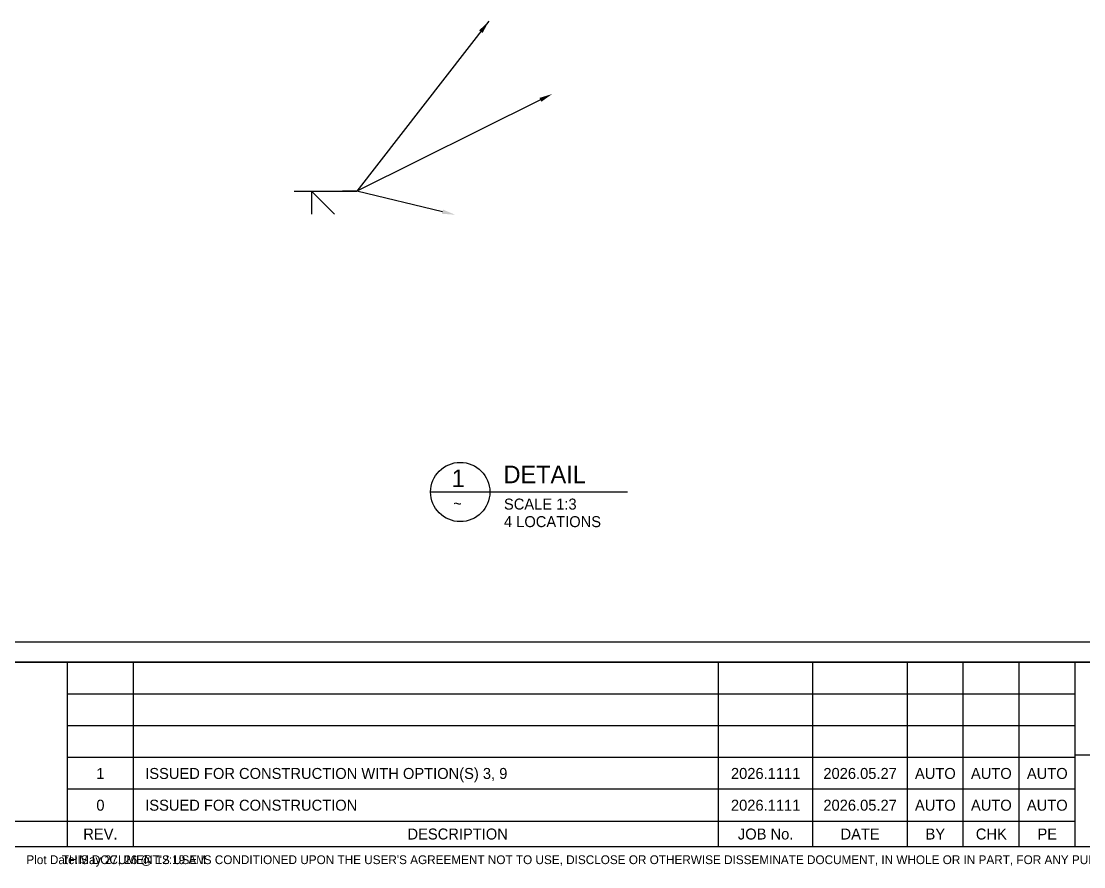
# Paper-space layout 'Layout1' of a CAD drawing. Extents: x -8 to 852, y -7 to 544.
# Drawn here: x 334.8 to 576.8, y -4.5 to 188 of the extents above; entities that cross this region are included whole.
import ezdxf
from ezdxf import colors
from ezdxf.entities.mleader import LeaderData, LeaderLine
from ezdxf.enums import TextEntityAlignment as Align
from ezdxf.math import Vec2, Vec3

# ---------------------------------------------------------------- set-up
doc = ezdxf.new("R2010")
doc.units = 0
doc.header["$LTSCALE"] = 10
doc.layers.get('0').update_dxf_attribs({"linetype": 'CONTINUOUS'})
doc.layers.get('Defpoints').update_dxf_attribs({"color": 9, "linetype": 'CONTINUOUS'})
for name, color, linetype in [('AS_INS_ON', 7, 'CONTINUOUS'), ('FRAME', 7, 'CONTINUOUS'), ('GA SYMBOLS', 32, 'CONTINUOUS'), ('TEXT1', 7, 'CONTINUOUS'), ('Title Block', 255, 'CONTINUOUS'), ('TITLE BLOCK-TEXT', 12, 'CONTINUOUS')]:
    doc.layers.add(name, color=color, linetype=linetype)
doc.styles.add('CalloutText_Big', font='Franklin%20Gothic%20Medium%20Cond%20Regular.ttf', dxfattribs={"height": 4})
doc.styles.add('CalloutText_Small', font='Franklin%20Gothic%20Medium%20Cond%20Regular.ttf', dxfattribs={"height": 2.5})
doc.styles.add('Scovan Standard', font='Franklin%20Gothic%20Medium%20Cond%20Regular.ttf', dxfattribs={"height": 2.5})
doc.styles.get("Standard").update_dxf_attribs({"font": 'Franklin%20Gothic%20Medium%20Cond%20Regular.ttf', "height": 2.5})
doc.dimstyles.get("Standard").update_dxf_attribs({"dimtxt": 0.18, "dimasz": 0.18, "dimexe": 0.18, "dimexo": 0.0625, "dimgap": 0.09, "dimtad": 0, "dimtih": 1, "dimtoh": 1, "dimdec": 4, "dimzin": 0, "dimdsep": 46, "dimtxsty": 'Standard', "dimcen": 0.09, "dimadec": 0, "dimazin": 0, "dimtfac": 1, "dimtdec": 4, "dimtofl": 0, "dimtmove": 0, "dimatfit": 3, "dimfxl": 1, "dimtolj": 1, "dimtzin": 0, "dimarcsym": 0})

# ---------------------------------------------------------------- blocks, each defined once
blk = doc.blocks.new('HYPERSTEELPAGEFRAME')
at = {"layer": 'FRAME'}
for p, q in [((4.66, 4.66), (839.12, 4.66)), ((0, 0), (843.77, 0))]:
    blk.add_line(p, q, dxfattribs=at)
blk = doc.blocks.new('padx-tbd')
at = {"layer": 'Title Block', "color": 255}
for p, q in [((843.77, 42.04), (0, 42.04)), ((345.33, 0), (345.33, 42.04)), ((574.82, 0), (574.82, 42.04)), ((0, 5.9), (574.82, 5.9)), ((843.77, 0), (0, 0))]:
    blk.add_line(p, q, dxfattribs=at)
at = {"layer": 'Title Block', "color": 9}
for p, q in [((360.35, 0), (360.35, 42.04)), ((493.57, 0), (493.57, 42.04)), ((515.08, 0), (515.08, 42.04)), ((536.59, 0), (536.59, 42.04)), ((549.33, 0), (549.33, 42.04)), ((562.08, 0), (562.08, 42.04)), ((574.82, 34.81), (345.33, 34.81)), ((574.82, 27.58), (345.33, 27.58)), ((574.82, 20.35), (345.33, 20.35)), ((574.82, 21), (651.13, 21)), ((574.82, 13.13), (345.33, 13.13))]:
    blk.add_line(p, q, dxfattribs=at)
at = {"layer": 'TITLE BLOCK-TEXT', "color": 7, "style": 'Scovan Standard'}
for s, p in [('REV.', (352.84, 2.95)), ('DESCRIPTION', (434.19, 2.95)), ('JOB No.', (504.32, 2.95)), ('DATE', (525.83, 2.95)), ('BY', (542.96, 2.95)), ('CHK', (555.71, 2.95)), ('PE', (568.45, 2.95))]:
    blk.add_text(s, height=2.5, dxfattribs=at).set_placement(p, align=Align.MIDDLE)
at = {"layer": 'TITLE BLOCK-TEXT', "color": 12, "style": 'Scovan Standard'}
blk.add_text('Plot Date:', height=2, dxfattribs=at).set_placement((335.98, -2.9), align=Align.MIDDLE_LEFT)
blk.add_text("THIS DOCUMENT'S USE IS CONDITIONED UPON THE USER'S AGREEMENT NOT TO USE, DISCLOSE OR OTHERWISE DISSEMINATE DOCUMENT, IN WHOLE OR IN PART, FOR ANY PURPOSE EXCEPT AS SPECIFICALLY INTENDED BY SCOVAN INC. ANY PRINTED VERSION OF THIS DOCUMENT IS A COPY AND IS NOT A REPRESENTATION OF THE ORIGINALLY AUTHENTICATED DOCUMENT.", height=2, dxfattribs=at).set_placement((843.77, -2.9), align=Align.MIDDLE_RIGHT)
at = {"layer": 'TITLE BLOCK-TEXT', "color": 12, "style": 'Scovan Standard', "flags": 8}
for tag, p in [('REF_5', (25, 38.42)), ('REV_5', (352.84, 38.42)), ('PROJECT5', (504.32, 38.42)), ('DATE5', (525.83, 38.42)), ('BY5', (542.96, 38.42)), ('CHK5', (555.71, 38.42)), ('PE5', (568.45, 38.42)), ('REF_4', (25, 31.19)), ('REV_4', (352.84, 31.19)), ('PROJECT4', (504.32, 31.19)), ('DATE4', (525.83, 31.19)), ('BY4', (542.96, 31.19)), ('CHK4', (555.71, 31.19)), ('PE4', (568.45, 31.19)), ('REF_3', (25, 23.97)), ('REV_3', (352.84, 23.97)), ('PROJECT3', (504.32, 23.97)), ('DATE3', (525.83, 23.97)), ('BY3', (542.96, 23.97)), ('CHK3', (555.71, 23.97)), ('PE3', (568.45, 23.97)), ('REF_2', (25, 16.74)), ('REV_2', (352.84, 16.74)), ('PROJECT2', (504.32, 16.74)), ('DATE2', (525.83, 16.74)), ('BY2', (542.96, 16.74)), ('CHK2', (555.71, 16.74)), ('PE2', (568.45, 16.74)), ('REF_1', (25, 9.51)), ('REV_1', (352.84, 9.51)), ('PROJECT1', (504.32, 9.51)), ('DATE1', (525.83, 9.51)), ('BY1', (542.96, 9.51)), ('CHK1', (555.71, 9.51)), ('PE1', (568.45, 9.51))]:
    blk.add_attdef(tag, text='', height=2.5, dxfattribs=at).set_placement(p, align=Align.MIDDLE_CENTER)
for tag, height, p in [('REF_5_DESC', 2.5, (52.27, 38.42)), ('REV_5_DESC', 2.5, (363.04, 38.42)), ('REF_4_DESC', 2.5, (52.27, 31.19)), ('REV_4_DESC', 2.5, (363.04, 31.19)), ('REF_3_DESC', 2.5, (52.27, 23.97)), ('REV_3_DESC', 2.5, (363.04, 23.97)), ('REF_2_DESC', 2.5, (52.27, 16.74)), ('REV_2_DESC', 2.5, (363.04, 16.74)), ('REF_1_DESC', 2.5, (52.27, 9.51)), ('REV_1_DESC', 2.5, (363.04, 9.51)), ('PATH', 2, (13, -2.9)), ('USER_PLOTTED', 2, (309, -2.9)), ('PLOT_DATE', 2, (348, -2.9))]:
    blk.add_attdef(tag, text='', height=height, dxfattribs=at).set_placement(p, align=Align.MIDDLE_LEFT)
at = {"layer": 'TITLE BLOCK-TEXT', "color": 12, "style": 'Scovan Standard'}
for tag, p in [('TITLE1', (747.45, 37.28)), ('LSD', (747.45, 31.28)), ('TITLE2', (747.45, 25.28)), ('TITLE3', (747.45, 19.28)), ('CLIENTDRAWINGNO', (686.57, 5.99)), ('RN', (838.5, 5.99))]:
    blk.add_attdef(tag, text='', height=4, dxfattribs=at).set_placement(p, align=Align.MIDDLE_CENTER)
at = {"layer": 'TITLE BLOCK-TEXT', "color": 210, "style": 'Scovan Standard', "flags": 8}
blk.add_attdef('DWGNO', text='', height=4, dxfattribs=at).set_placement((777.51, 5.99), align=Align.MIDDLE_CENTER)
blk = doc.blocks.new('*U17')
for q in [(-1.37, -5.25), (3.88, -5.25)]:
    blk.add_line((-1.37, 0), q)
at = {"ltscale": 0.5}
blk.add_line((-5.27, 0), (8.96, 0), dxfattribs=at)
at = {"layer": 'TEXT1', "ltscale": 0.5, "style": 'Scovan Standard'}
for tag, p in [('FAR', (-6.12, 0)), ('NEAR', (-6.12, -4.5))]:
    blk.add_attdef(tag, text='', height=2.5, dxfattribs=at).set_placement(p, align=Align.BOTTOM_RIGHT)
for tag, p in [('FAR_LENGTH', (-0.12, 0)), ('NEAR_LENGTH', (-0.12, -4.5))]:
    blk.add_attdef(tag, text='', height=2.5, dxfattribs=at).set_placement(p, align=Align.BOTTOM_LEFT)
at = {"ltscale": 0.5}
blk.add_leader([(39.05, 38.65), (8.96, 0)], dimstyle='Standard', override={"dimasz": 3, "dimgap": 1.5, "dimtad": 0}, dxfattribs=at)

psp = doc.layouts.get("Layout1")

# ---------------------------------------------------------------- linework, layer by layer
at = {"layer": 'AS_INS_ON', "color": 32, "const_width": 0.375}
psp.add_lwpolyline([(472.91, 80.82), (428.02, 80.82)], dxfattribs=at)
at = {"layer": 'AS_INS_ON', "color": 32}
psp.add_circle((434.77, 80.82, -2225.33), 6.75, dxfattribs=at)

# ---------------------------------------------------------------- block references
ref = psp.add_blockref('padx-tbd', (0, 0))
ref.add_attrib('REV_1', '0', dxfattribs={"layer": 'TITLE BLOCK-TEXT', "color": 12, "height": 2.5, "style": 'Scovan Standard'}).set_placement((352.84, 9.51), align=Align.MIDDLE_CENTER)
ref.add_attrib('REV_1_DESC', 'ISSUED FOR CONSTRUCTION', dxfattribs={"layer": 'TITLE BLOCK-TEXT', "color": 12, "height": 2.5, "style": 'Scovan Standard'}).set_placement((363.04, 9.51), align=Align.MIDDLE_LEFT)
ref.add_attrib('PROJECT1', '2026.1111', dxfattribs={"layer": 'TITLE BLOCK-TEXT', "color": 12, "height": 2.5, "style": 'Scovan Standard'}).set_placement((504.32, 9.51), align=Align.MIDDLE_CENTER)
ref.add_attrib('DATE1', '2026.05.27', dxfattribs={"layer": 'TITLE BLOCK-TEXT', "color": 12, "height": 2.5, "style": 'Scovan Standard'}).set_placement((525.83, 9.51), align=Align.MIDDLE_CENTER)
ref.add_attrib('BY1', 'AUTO', dxfattribs={"layer": 'TITLE BLOCK-TEXT', "color": 12, "height": 2.5, "style": 'Scovan Standard'}).set_placement((542.96, 9.51), align=Align.MIDDLE_CENTER)
ref.add_attrib('CHK1', 'AUTO', dxfattribs={"layer": 'TITLE BLOCK-TEXT', "color": 12, "height": 2.5, "style": 'Scovan Standard'}).set_placement((555.71, 9.51), align=Align.MIDDLE_CENTER)
ref.add_attrib('PE1', 'AUTO', dxfattribs={"layer": 'TITLE BLOCK-TEXT', "color": 12, "height": 2.5, "style": 'Scovan Standard'}).set_placement((568.45, 9.51), align=Align.MIDDLE_CENTER)
ref.add_attrib('REV_2', '1', dxfattribs={"layer": 'TITLE BLOCK-TEXT', "color": 12, "height": 2.5, "style": 'Scovan Standard'}).set_placement((352.84, 16.74), align=Align.MIDDLE_CENTER)
ref.add_attrib('REV_2_DESC', 'ISSUED FOR CONSTRUCTION WITH OPTION(S) 3, 9', dxfattribs={"layer": 'TITLE BLOCK-TEXT', "color": 12, "height": 2.5, "style": 'Scovan Standard'}).set_placement((363.04, 16.74), align=Align.MIDDLE_LEFT)
ref.add_attrib('PROJECT2', '2026.1111', dxfattribs={"layer": 'TITLE BLOCK-TEXT', "color": 12, "height": 2.5, "style": 'Scovan Standard'}).set_placement((504.32, 16.74), align=Align.MIDDLE_CENTER)
ref.add_attrib('DATE2', '2026.05.27', dxfattribs={"layer": 'TITLE BLOCK-TEXT', "color": 12, "height": 2.5, "style": 'Scovan Standard'}).set_placement((525.83, 16.74), align=Align.MIDDLE_CENTER)
ref.add_attrib('BY2', 'AUTO', dxfattribs={"layer": 'TITLE BLOCK-TEXT', "color": 12, "height": 2.5, "style": 'Scovan Standard'}).set_placement((542.96, 16.74), align=Align.MIDDLE_CENTER)
ref.add_attrib('CHK2', 'AUTO', dxfattribs={"layer": 'TITLE BLOCK-TEXT', "color": 12, "height": 2.5, "style": 'Scovan Standard'}).set_placement((555.71, 16.74), align=Align.MIDDLE_CENTER)
ref.add_attrib('PE2', 'AUTO', dxfattribs={"layer": 'TITLE BLOCK-TEXT', "color": 12, "height": 2.5, "style": 'Scovan Standard'}).set_placement((568.45, 16.74), align=Align.MIDDLE_CENTER)
ref.add_attrib('PLOT_DATE', 'May 27, 26 @ 12:19 AM', dxfattribs={"layer": 'TITLE BLOCK-TEXT', "color": 12, "height": 2, "style": 'Scovan Standard'}).set_placement((348, -2.9), align=Align.MIDDLE_LEFT)
at = {"layer": 'Defpoints'}
psp.add_blockref('HYPERSTEELPAGEFRAME', (0, 42.04), dxfattribs=at)
at = {"layer": 'GA SYMBOLS'}
psp.add_blockref('*U17', (402.26, 149.34), dxfattribs=at)

# ---------------------------------------------------------------- texts
at = {"layer": 'AS_INS_ON', "color": 3, "style": 'CalloutText_Big'}
for s, p in [('1', (432.81, 81.93)), ('DETAIL', (444.64, 82.82))]:
    psp.add_text(s, height=4, dxfattribs=at).set_placement(p)
at = {"layer": 'AS_INS_ON', "color": 7, "style": 'CalloutText_Small'}
for s, p in [('~', (433.18, 76.96)), ('SCALE 1:3', (444.73, 76.82)), ('4 LOCATIONS', (444.73, 72.82))]:
    psp.add_text(s, height=2.5, dxfattribs=at).set_placement(p)

# ---------------------------------------------------------------- leaders
at = {"layer": 'GA SYMBOLS'}
ml = psp.add_multileader_mtext('Standard', dxfattribs=at)
ml.set_content(' ', color=256)
ml.set_leader_properties()
ml.build(insert=Vec2(0, 0))
ml.multileader.update_dxf_attribs({"text_right_attachment_type": 6, "dogleg_length": 0, "arrow_head_size": 3})
ctx = ml.context
ctx.base_point, ctx.arrow_head_size, ctx.plane_origin = Vec3(406.09, 151.34, 312.12), 3, Vec3(434.05, 158.94, 312.12)
ctx.right_attachment, ctx.text_align_type = 6, 2
notes = []
notes.append((ctx, [(0, (1, 1, 0), (411.21, 149.34, 312.12), (-1, 0), 0, [(0, [(455.71, 171.43, 312.12)], 0, [])])]))
ctx.mtext.insert, ctx.mtext.alignment, ctx.mtext.flow_direction = Vec3(409.21, 153.34, 312.12), 3, 5
ml = psp.add_multileader_mtext('Standard', dxfattribs=at)
ml.set_content(' ', color=256)
ml.set_leader_properties()
ml.build(insert=Vec2(0, 0))
ml.multileader.update_dxf_attribs({"text_right_attachment_type": 6, "dogleg_length": 0, "arrow_head_size": 3})
ctx = ml.context
ctx.base_point, ctx.arrow_head_size, ctx.plane_origin = Vec3(406.09, 151.34, 312.12), 3, Vec3(427.99, 145.78, 312.12)
ctx.right_attachment, ctx.text_align_type = 6, 2
notes.append((ctx, [(0, (1, 1, 0), (411.21, 149.34, 312.12), (-1, 0), 0, [(0, [(433.63, 143.94, 312.12)], 0, [])])]))
ctx.mtext.insert, ctx.mtext.alignment, ctx.mtext.flow_direction = Vec3(409.21, 153.34, 312.12), 3, 5
for ctx, leaders in notes:
    for number, flags, end, landing, length, lines in leaders:
        leader = LeaderData()
        leader.index, (leader.has_last_leader_line, leader.has_dogleg_vector, leader.attachment_direction) = number, flags
        leader.last_leader_point, leader.dogleg_vector, leader.dogleg_length = Vec3(end), Vec3(landing), length
        for number, points, colour, breaks in lines:
            line = LeaderLine()
            line.index, line.vertices, line.color, line.breaks = number, Vec3.list(points), colors.encode_raw_color(colour), breaks
            leader.lines.append(line)
        ctx.leaders.append(leader)

doc.saveas('drawing.dxf')
